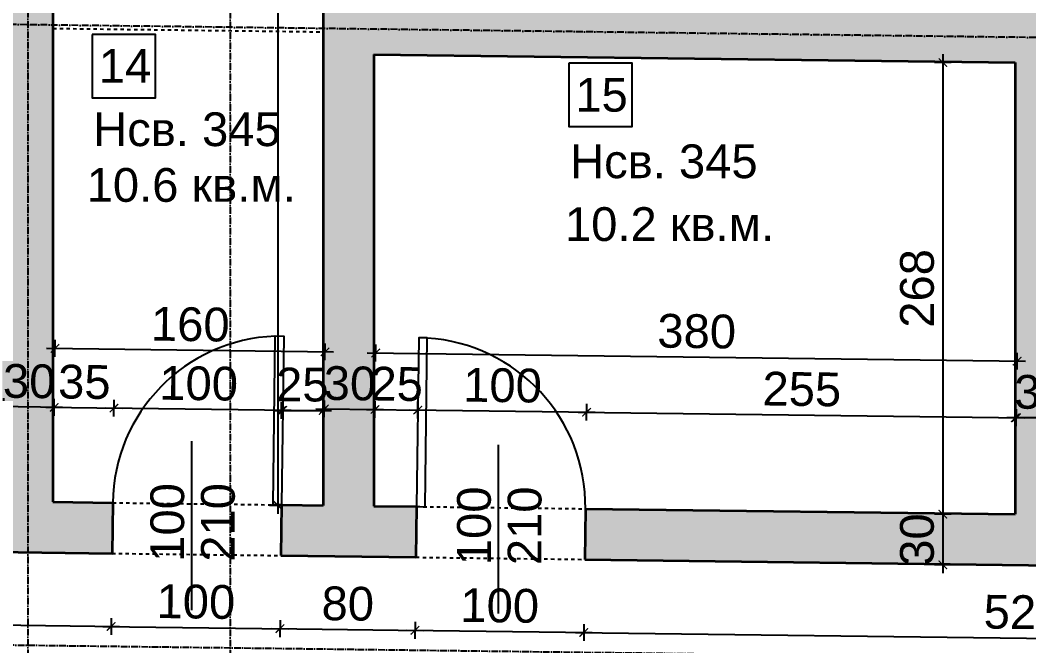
# Model space of a CAD drawing. Header units: inches. Extents: x -72385 to 39588, y -6525 to 66685.
# Drawn here: x -46559 to -45962, y 30069 to 30439 of the extents above; entities that cross this region are included whole.
import ezdxf

# ---------------------------------------------------------------- set-up
doc = ezdxf.new("R2010")
doc.units = ezdxf.units.IN
doc.header["$MEASUREMENT"] = 0
doc.linetypes.add('DashDot', pattern=[0.6, 0.4, -0.1, 0, -0.1])
doc.linetypes.add('Hidden', pattern=[0.4, 0.2, -0.2])
for name, color, linetype, lineweight in [('Врати', 251, 'Continuous', 25), ('Линия на разрез', 252, 'DashDot', 25), ('Надписи Hсв', 252, 'Continuous', 25), ('Надписи врати', 252, 'Continuous', 25), ('Надписи коти вътрешни', 252, 'Continuous', 25), ('Надписи номера на пом.', 252, 'Continuous', 25), ('Надписи площ', 252, 'Continuous', 25), ('Оси', 252, 'DashDot', 25), ('Пунктир', 253, 'Hidden', 25), ('Разрезни линии', 7, 'Continuous', 35), ('Щрих стени', 254, 'Continuous', 25)]:
    doc.layers.add(name, color=color, linetype=linetype, lineweight=lineweight)
doc.styles.add('Arial Regular', font='arial.ttf')
doc.styles.get("Standard").update_dxf_attribs({"font": 'arial.ttf'})
doc.dimstyles.new('Annotative', dxfattribs={"dimscale": 0, "dimtxt": 20, "dimasz": 5, "dimexe": 5, "dimexo": 5, "dimgap": 5, "dimtad": 1, "dimdec": 0, "dimzin": 0, "dimdsep": 46, "dimtxsty": 'Standard', "dimblk": 'ARCHTICK', "dimcen": 5, "dimdle": 5, "dimadec": 0, "dimazin": 0, "dimtfac": 1, "dimtdec": 0, "dimtofl": 0, "dimtmove": 0, "dimatfit": 3, "dimldrblk": 'ARCHTICK', "dimfxl": 5, "dimfxlon": 1, "dimtolj": 1, "dimtzin": 0, "dimarcsym": 1})

# ---------------------------------------------------------------- blocks, each defined once
blk = doc.blocks.new('_ArchTick')
at = {"color": 0, "linetype": 'ByBlock', "const_width": 0.15}
blk.add_lwpolyline([(-0.5, -0.5), (0.5, 0.5)], dxfattribs=at)
blk = doc.blocks.new('*D227')
at = {"layer": 'Defpoints', "color": 0, "ltscale": 50, "transparency": 16777216}
for p in [(-46799.84, 30127.17), (-46504.84, 30123.42), (-46505.39, 30080.13)]:
    blk.add_point(p, dxfattribs=at)
at = {"layer": 'Надписи коти вътрешни', "color": 0, "lineweight": -2, "ltscale": 50, "transparency": 16777216}
for p, q in [((-46800.32, 30088.89), (-46800.45, 30078.89)), ((-46805.39, 30083.95), (-46500.39, 30080.07)), ((-46505.32, 30085.13), (-46505.45, 30075.13))]:
    blk.add_line(p, q, dxfattribs=at)
at = {"layer": 'Надписи коти вътрешни', "color": 0, "lineweight": -2, "ltscale": 50, "transparency": 16777216, "xscale": 5, "yscale": 5, "zscale": 5}
for p, rotation in [((-46800.39, 30083.89), 179.2706286525385), ((-46505.39, 30080.13), 359.2706286525384)]:
    blk.add_blockref('_ArchTick', p, dxfattribs=dict(at, rotation=rotation))
at = {"layer": 'Надписи коти вътрешни', "color": 0, "ltscale": 50, "transparency": 16777216, "insert": (-46652.69, 30097.22), "char_height": 20, "attachment_point": 5, "rotation": 359.27063}
blk.add_mtext('\\A1;295', dxfattribs=at)
blk = doc.blocks.new('*D228')
at = {"layer": 'Defpoints', "color": 0, "ltscale": 50, "transparency": 16777216}
for p in [(-46504.84, 30123.42), (-46404.84, 30122.14), (-46405.39, 30078.86)]:
    blk.add_point(p, dxfattribs=at)
at = {"layer": 'Надписи коти вътрешни', "color": 0, "lineweight": -2, "ltscale": 50, "transparency": 16777216}
for p, q in [((-46510.39, 30080.2), (-46400.39, 30078.8)), ((-46505.32, 30085.13), (-46505.45, 30075.13)), ((-46405.32, 30083.86), (-46405.45, 30073.86))]:
    blk.add_line(p, q, dxfattribs=at)
at = {"layer": 'Надписи коти вътрешни', "color": 0, "lineweight": -2, "ltscale": 50, "transparency": 16777216, "xscale": 5, "yscale": 5, "zscale": 5}
for p, rotation in [((-46505.39, 30080.13), 179.2706286525421), ((-46405.39, 30078.86), 359.2706286525421)]:
    blk.add_blockref('_ArchTick', p, dxfattribs=dict(at, rotation=rotation))
at = {"layer": 'Надписи коти вътрешни', "color": 0, "ltscale": 50, "transparency": 16777216, "insert": (-46455.19, 30094.71), "char_height": 20, "attachment_point": 5, "rotation": 359.27063}
blk.add_mtext('\\A1;100', dxfattribs=at)
blk = doc.blocks.new('*D4004')
at = {"layer": 'Defpoints', "color": 0, "ltscale": 50, "transparency": 16777216}
for p in [(-46404.84, 30122.14), (-46324.84, 30121.12), (-46325.39, 30077.84)]:
    blk.add_point(p, dxfattribs=at)
at = {"layer": 'Надписи коти вътрешни', "color": 0, "lineweight": -2, "ltscale": 50, "transparency": 16777216}
for p, q in [((-46405.32, 30083.86), (-46405.45, 30073.86)), ((-46325.32, 30082.84), (-46325.45, 30072.84)), ((-46410.39, 30078.92), (-46320.39, 30077.78))]:
    blk.add_line(p, q, dxfattribs=at)
at = {"layer": 'Надписи коти вътрешни', "color": 0, "lineweight": -2, "ltscale": 50, "transparency": 16777216, "xscale": 5, "yscale": 5, "zscale": 5}
for p, rotation in [((-46405.39, 30078.86), 179.2706286525358), ((-46325.39, 30077.84), 359.2706286525358)]:
    blk.add_blockref('_ArchTick', p, dxfattribs=dict(at, rotation=rotation))
at = {"layer": 'Надписи коти вътрешни', "color": 0, "ltscale": 50, "transparency": 16777216, "insert": (-46365.19, 30093.56), "char_height": 20, "attachment_point": 5, "rotation": 359.27063}
blk.add_mtext('\\A1;80', dxfattribs=at)
blk = doc.blocks.new('*D229')
at = {"layer": 'Defpoints', "color": 0, "ltscale": 50, "transparency": 16777216}
for p in [(-46324.84, 30121.12), (-46224.84, 30119.85), (-46225.39, 30076.57)]:
    blk.add_point(p, dxfattribs=at)
at = {"layer": 'Надписи коти вътрешни', "color": 0, "lineweight": -2, "ltscale": 50, "transparency": 16777216}
for p, q in [((-46325.32, 30082.84), (-46325.45, 30072.84)), ((-46225.32, 30081.57), (-46225.45, 30071.57)), ((-46330.39, 30077.91), (-46220.39, 30076.51))]:
    blk.add_line(p, q, dxfattribs=at)
at = {"layer": 'Надписи коти вътрешни', "color": 0, "lineweight": -2, "ltscale": 50, "transparency": 16777216, "xscale": 5, "yscale": 5, "zscale": 5}
for p, rotation in [((-46325.39, 30077.84), 179.2706286525399), ((-46225.39, 30076.57), 359.2706286525399)]:
    blk.add_blockref('_ArchTick', p, dxfattribs=dict(at, rotation=rotation))
at = {"layer": 'Надписи коти вътрешни', "color": 0, "ltscale": 50, "transparency": 16777216, "insert": (-46275.19, 30092.42), "char_height": 20, "attachment_point": 5, "rotation": 359.27063}
blk.add_mtext('\\A1;100', dxfattribs=at)
blk = doc.blocks.new('*D3999')
at = {"layer": 'Defpoints', "color": 0, "ltscale": 50, "transparency": 16777216}
for p in [(-46224.84, 30119.85), (-45704.84, 30113.23), (-45705.39, 30069.95)]:
    blk.add_point(p, dxfattribs=at)
at = {"layer": 'Надписи коти вътрешни', "color": 0, "lineweight": -2, "ltscale": 50, "transparency": 16777216}
for p, q in [((-46225.32, 30081.57), (-46225.45, 30071.57)), ((-46230.39, 30076.63), (-45700.39, 30069.89)), ((-45705.32, 30074.95), (-45705.45, 30064.95))]:
    blk.add_line(p, q, dxfattribs=at)
at = {"layer": 'Надписи коти вътрешни', "color": 0, "lineweight": -2, "ltscale": 50, "transparency": 16777216, "xscale": 5, "yscale": 5, "zscale": 5}
for p, rotation in [((-46225.39, 30076.57), 179.2706286525394), ((-45705.39, 30069.95), 359.2706286525394)]:
    blk.add_blockref('_ArchTick', p, dxfattribs=dict(at, rotation=rotation))
at = {"layer": 'Надписи коти вътрешни', "color": 0, "ltscale": 50, "transparency": 16777216, "insert": (-45965.19, 30088.47), "char_height": 20, "attachment_point": 5, "rotation": 359.27063}
blk.add_mtext('\\A1;520', dxfattribs=at)
blk = doc.blocks.new('*D263')
at = {"layer": 'Defpoints', "color": 0, "ltscale": 50, "transparency": 16777216}
for p in [(-46503.74, 30209.45), (-46539.84, 30153.86), (-46504.46, 30153.41)]:
    blk.add_point(p, dxfattribs=at)
at = {"layer": 'Надписи коти вътрешни', "color": 0, "lineweight": -2, "ltscale": 50, "transparency": 16777216}
for p, q in [((-46539.19, 30204.9), (-46539.06, 30214.9)), ((-46503.81, 30204.45), (-46503.68, 30214.45)), ((-46544.12, 30209.96), (-46498.74, 30209.39))]:
    blk.add_line(p, q, dxfattribs=at)
at = {"layer": 'Надписи коти вътрешни', "color": 0, "lineweight": -2, "ltscale": 50, "transparency": 16777216, "xscale": 5, "yscale": 5, "zscale": 5}
for p, rotation in [((-46539.12, 30209.9), 179.2706286525347), ((-46503.74, 30209.45), 359.2706286525347)]:
    blk.add_blockref('_ArchTick', p, dxfattribs=dict(at, rotation=rotation))
at = {"layer": 'Надписи коти вътрешни', "color": 0, "ltscale": 50, "transparency": 16777216, "insert": (-46521.24, 30224.89), "char_height": 20, "attachment_point": 5, "rotation": 359.27063}
blk.add_mtext('\\A1;35', dxfattribs=at)
blk = doc.blocks.new('*D4005')
at = {"layer": 'Defpoints', "color": 0, "ltscale": 50, "transparency": 16777216}
for p in [(-46379.84, 30208.06), (-46404.46, 30152.14), (-46379.84, 30152.14)]:
    blk.add_point(p, dxfattribs=at)
at = {"layer": 'Надписи коти вътрешни', "color": 0, "lineweight": -2, "ltscale": 50, "transparency": 16777216}
for p, q in [((-46404.46, 30203.06), (-46404.46, 30213.06)), ((-46379.84, 30203.06), (-46379.84, 30213.06)), ((-46409.46, 30208.06), (-46374.84, 30208.06))]:
    blk.add_line(p, q, dxfattribs=at)
at = {"layer": 'Надписи коти вътрешни', "color": 0, "lineweight": -2, "ltscale": 50, "transparency": 16777216, "xscale": 5, "yscale": 5, "zscale": 5, "rotation": 180}
blk.add_blockref('_ArchTick', (-46404.46, 30208.06), dxfattribs=at)
at = {"layer": 'Надписи коти вътрешни', "color": 0, "lineweight": -2, "ltscale": 50, "transparency": 16777216, "xscale": 5, "yscale": 5, "zscale": 5}
blk.add_blockref('_ArchTick', (-46379.84, 30208.06), dxfattribs=at)
at = {"layer": 'Надписи коти вътрешни', "color": 0, "ltscale": 50, "transparency": 16777216, "insert": (-46392.15, 30223.27), "char_height": 20, "attachment_point": 5}
blk.add_mtext('\\A1;25', dxfattribs=at)
blk = doc.blocks.new('*D4006')
at = {"layer": 'Defpoints', "color": 0, "ltscale": 50, "transparency": 16777216}
for p in [(-46503.73, 30209.45), (-46504.45, 30153.41), (-46404.46, 30152.14)]:
    blk.add_point(p, dxfattribs=at)
at = {"layer": 'Надписи коти вътрешни', "color": 0, "lineweight": -2, "ltscale": 50, "transparency": 16777216}
for p, q in [((-46503.8, 30204.45), (-46503.67, 30214.45)), ((-46403.81, 30203.18), (-46403.68, 30213.18)), ((-46398.74, 30208.11), (-46508.73, 30209.51))]:
    blk.add_line(p, q, dxfattribs=at)
at = {"layer": 'Надписи коти вътрешни', "color": 0, "lineweight": -2, "ltscale": 50, "transparency": 16777216, "xscale": 5, "yscale": 5, "zscale": 5}
for p, rotation in [((-46503.73, 30209.45), 179.2706286525424), ((-46403.74, 30208.18), 359.2706286525424)]:
    blk.add_blockref('_ArchTick', p, dxfattribs=dict(at, rotation=rotation))
at = {"layer": 'Надписи коти вътрешни', "color": 0, "ltscale": 50, "transparency": 16777216, "insert": (-46453.54, 30224.02), "char_height": 20, "attachment_point": 5, "rotation": 359.27063}
blk.add_mtext('\\A1;100', dxfattribs=at)
blk = doc.blocks.new('*D4002')
at = {"layer": 'Defpoints', "color": 0, "ltscale": 50, "transparency": 16777216}
for p in [(-46323.73, 30208.31), (-46349.84, 30151.45), (-46324.46, 30151.12)]:
    blk.add_point(p, dxfattribs=at)
at = {"layer": 'Надписи коти вътрешни', "color": 0, "lineweight": -2, "ltscale": 50, "transparency": 16777216}
for p, q in [((-46349.17, 30203.64), (-46349.05, 30213.64)), ((-46323.79, 30203.31), (-46323.66, 30213.31)), ((-46354.11, 30208.7), (-46318.73, 30208.25))]:
    blk.add_line(p, q, dxfattribs=at)
at = {"layer": 'Надписи коти вътрешни', "color": 0, "lineweight": -2, "ltscale": 50, "transparency": 16777216, "xscale": 5, "yscale": 5, "zscale": 5}
for p, rotation in [((-46349.11, 30208.64), 179.270628652538), ((-46323.73, 30208.31), 359.270628652538)]:
    blk.add_blockref('_ArchTick', p, dxfattribs=dict(at, rotation=rotation))
at = {"layer": 'Надписи коти вътрешни', "color": 0, "ltscale": 50, "transparency": 16777216, "insert": (-46336.22, 30223.69), "char_height": 20, "attachment_point": 5, "rotation": 359.27063}
blk.add_mtext('\\A1;25', dxfattribs=at)
blk = doc.blocks.new('*D4003')
at = {"layer": 'Defpoints', "color": 0, "ltscale": 50, "transparency": 16777216}
for p in [(-46223.73, 30207.04), (-46324.46, 30151.12), (-46224.46, 30149.85)]:
    blk.add_point(p, dxfattribs=at)
at = {"layer": 'Надписи коти вътрешни', "color": 0, "lineweight": -2, "ltscale": 50, "transparency": 16777216}
for p, q in [((-46323.79, 30203.31), (-46323.66, 30213.31)), ((-46223.79, 30202.04), (-46223.66, 30212.04)), ((-46328.73, 30208.38), (-46218.73, 30206.98))]:
    blk.add_line(p, q, dxfattribs=at)
at = {"layer": 'Надписи коти вътрешни', "color": 0, "lineweight": -2, "ltscale": 50, "transparency": 16777216, "xscale": 5, "yscale": 5, "zscale": 5}
for p, rotation in [((-46323.73, 30208.31), 179.270628652544), ((-46223.73, 30207.04), 359.270628652544)]:
    blk.add_blockref('_ArchTick', p, dxfattribs=dict(at, rotation=rotation))
at = {"layer": 'Надписи коти вътрешни', "color": 0, "ltscale": 50, "transparency": 16777216, "insert": (-46273.53, 30222.89), "char_height": 20, "attachment_point": 5, "rotation": 359.27063}
blk.add_mtext('\\A1;100', dxfattribs=at)
blk = doc.blocks.new('*D264')
at = {"layer": 'Defpoints', "color": 0, "ltscale": 50, "transparency": 16777216}
for p in [(-45969.11, 30203.8), (-46224.46, 30149.85), (-45969.84, 30146.61)]:
    blk.add_point(p, dxfattribs=at)
at = {"layer": 'Надписи коти вътрешни', "color": 0, "lineweight": -2, "ltscale": 50, "transparency": 16777216}
for p, q in [((-46223.79, 30202.04), (-46223.66, 30212.04)), ((-46228.73, 30207.1), (-45964.11, 30203.74)), ((-45969.17, 30198.8), (-45969.05, 30208.8))]:
    blk.add_line(p, q, dxfattribs=at)
at = {"layer": 'Надписи коти вътрешни', "color": 0, "lineweight": -2, "ltscale": 50, "transparency": 16777216, "xscale": 5, "yscale": 5, "zscale": 5}
for p, rotation in [((-46223.73, 30207.04), 179.2706286525398), ((-45969.11, 30203.8), 359.2706286525398)]:
    blk.add_blockref('_ArchTick', p, dxfattribs=dict(at, rotation=rotation))
at = {"layer": 'Надписи коти вътрешни', "color": 0, "ltscale": 50, "transparency": 16777216, "insert": (-46096.22, 30220.63), "char_height": 20, "attachment_point": 5, "rotation": 359.27063}
blk.add_mtext('\\A1;255', dxfattribs=at)
blk = doc.blocks.new('*D4302')
at = {"layer": 'Defpoints', "color": 0, "ltscale": 50, "transparency": 16777216}
for p in [(-45969.84, 30414.13), (-46012.68, 30146.61), (-45969.84, 30146.61)]:
    blk.add_point(p, dxfattribs=at)
at = {"layer": 'Надписи коти вътрешни', "color": 0, "lineweight": -2, "ltscale": 50, "transparency": 16777216}
for p, q in [((-46007.68, 30414.13), (-46017.68, 30414.13)), ((-46012.68, 30419.13), (-46012.68, 30141.61)), ((-46007.68, 30146.61), (-46017.68, 30146.61))]:
    blk.add_line(p, q, dxfattribs=at)
at = {"layer": 'Надписи коти вътрешни', "color": 0, "lineweight": -2, "ltscale": 50, "transparency": 16777216, "xscale": 5, "yscale": 5, "zscale": 5}
for p, rotation in [((-46012.68, 30414.13), 90), ((-46012.68, 30146.61), 270)]:
    blk.add_blockref('_ArchTick', p, dxfattribs=dict(at, rotation=rotation))
at = {"layer": 'Надписи коти вътрешни', "color": 0, "ltscale": 50, "transparency": 16777216, "insert": (-46027.89, 30280.37), "char_height": 20, "attachment_point": 5, "rotation": 90}
blk.add_mtext('\\A1;268', dxfattribs=at)
blk = doc.blocks.new('*D4303')
at = {"layer": 'Defpoints', "color": 0, "ltscale": 50, "transparency": 16777216}
for p in [(-46379.84, 30814.38), (-46406.63, 30151.83), (-46379.84, 30151.83)]:
    blk.add_point(p, dxfattribs=at)
at = {"layer": 'Надписи коти вътрешни', "color": 0, "lineweight": -2, "ltscale": 50, "transparency": 16777216}
for p, q in [((-46401.63, 30814.38), (-46411.63, 30814.38)), ((-46406.63, 30819.38), (-46406.63, 30146.83)), ((-46401.63, 30151.83), (-46411.63, 30151.83))]:
    blk.add_line(p, q, dxfattribs=at)
at = {"layer": 'Надписи коти вътрешни', "color": 0, "lineweight": -2, "ltscale": 50, "transparency": 16777216, "xscale": 5, "yscale": 5, "zscale": 5}
for p, rotation in [((-46406.63, 30814.38), 90), ((-46406.63, 30151.83), 270)]:
    blk.add_blockref('_ArchTick', p, dxfattribs=dict(at, rotation=rotation))
at = {"layer": 'Надписи коти вътрешни', "color": 0, "ltscale": 50, "transparency": 16777216, "insert": (-46421.85, 30483.1), "char_height": 20, "attachment_point": 5, "rotation": 90}
blk.add_mtext('\\A1;663', dxfattribs=at)
blk = doc.blocks.new('*D4336')
at = {"layer": 'Defpoints', "color": 0, "ltscale": 50, "transparency": 16777216}
for p in [(-45968.68, 30237.27), (-46349.84, 30151.45), (-45969.84, 30146.61)]:
    blk.add_point(p, dxfattribs=at)
at = {"layer": 'Надписи коти вътрешни', "color": 0, "lineweight": -2, "ltscale": 50, "transparency": 16777216}
for p, q in [((-46348.75, 30237.11), (-46348.62, 30247.11)), ((-46353.68, 30242.17), (-45963.68, 30237.21)), ((-45968.75, 30232.27), (-45968.62, 30242.27))]:
    blk.add_line(p, q, dxfattribs=at)
at = {"layer": 'Надписи коти вътрешни', "color": 0, "lineweight": -2, "ltscale": 50, "transparency": 16777216, "xscale": 5, "yscale": 5, "zscale": 5}
for p, rotation in [((-46348.68, 30242.11), 179.2706286525385), ((-45968.68, 30237.27), 359.2706286525386)]:
    blk.add_blockref('_ArchTick', p, dxfattribs=dict(at, rotation=rotation))
at = {"layer": 'Надписи коти вътрешни', "color": 0, "ltscale": 50, "transparency": 16777216, "insert": (-46158.49, 30254.91), "char_height": 20, "attachment_point": 5, "rotation": 359.27063}
blk.add_mtext('\\A1;380', dxfattribs=at)
blk = doc.blocks.new('*D283')
at = {"layer": 'Defpoints', "color": 0, "ltscale": 50, "transparency": 16777216}
for p in [(-46378.68, 30242.8), (-46539.84, 30153.86), (-46379.84, 30151.83)]:
    blk.add_point(p, dxfattribs=at)
at = {"layer": 'Надписи коти вътрешни', "color": 0, "lineweight": -2, "ltscale": 50, "transparency": 16777216}
for p, q in [((-46538.74, 30239.84), (-46538.62, 30249.84)), ((-46378.74, 30237.8), (-46378.62, 30247.8)), ((-46543.68, 30244.9), (-46373.68, 30242.74))]:
    blk.add_line(p, q, dxfattribs=at)
at = {"layer": 'Надписи коти вътрешни', "color": 0, "lineweight": -2, "ltscale": 50, "transparency": 16777216, "xscale": 5, "yscale": 5, "zscale": 5}
for p, rotation in [((-46538.68, 30244.84), 179.2706286525397), ((-46378.68, 30242.8), 359.2706286525397)]:
    blk.add_blockref('_ArchTick', p, dxfattribs=dict(at, rotation=rotation))
at = {"layer": 'Надписи коти вътрешни', "color": 0, "ltscale": 50, "transparency": 16777216, "insert": (-46458.49, 30259.03), "char_height": 20, "attachment_point": 5, "rotation": 359.27063}
blk.add_mtext('\\A1;160', dxfattribs=at)
blk = doc.blocks.new('*D7174')
at = {"layer": 'Defpoints', "color": 0, "ltscale": 10, "transparency": 16777216}
for p in [(-46569.12, 30210.28), (-46569.84, 30154.25), (-46539.84, 30153.86)]:
    blk.add_point(p, dxfattribs=at)
at = {"layer": 'Надписи коти вътрешни', "color": 0, "lineweight": -2, "ltscale": 10, "transparency": 16777216}
for p, q in [((-46569.19, 30205.28), (-46569.06, 30215.28)), ((-46539.19, 30204.9), (-46539.06, 30214.9)), ((-46534.12, 30209.84), (-46574.12, 30210.35))]:
    blk.add_line(p, q, dxfattribs=at)
at = {"layer": 'Надписи коти вътрешни', "color": 0, "lineweight": -2, "ltscale": 10, "transparency": 16777216, "xscale": 5, "yscale": 5, "zscale": 5}
for p, rotation in [((-46569.12, 30210.28), 179.2706286525532), ((-46539.12, 30209.9), 359.2706286525532)]:
    blk.add_blockref('_ArchTick', p, dxfattribs=dict(at, rotation=rotation))
at = {"layer": 'Надписи коти вътрешни', "color": 0, "ltscale": 10, "transparency": 16777216, "insert": (-46553.93, 30225.31), "char_height": 20, "attachment_point": 5, "rotation": 359.27063}
blk.add_mtext('\\A1;30', dxfattribs=at)
blk = doc.blocks.new('*D7177')
at = {"layer": 'Defpoints', "color": 0, "ltscale": 10, "transparency": 16777216}
for p in [(-46349.11, 30208.64), (-46379.84, 30151.83), (-46349.84, 30151.45)]:
    blk.add_point(p, dxfattribs=at)
at = {"layer": 'Надписи коти вътрешни', "color": 0, "lineweight": -2, "ltscale": 10, "transparency": 16777216}
for p, q in [((-46379.17, 30204.02), (-46379.05, 30214.02)), ((-46349.17, 30203.64), (-46349.05, 30213.64)), ((-46384.11, 30209.08), (-46344.11, 30208.57))]:
    blk.add_line(p, q, dxfattribs=at)
at = {"layer": 'Надписи коти вътрешни', "color": 0, "lineweight": -2, "ltscale": 10, "transparency": 16777216, "xscale": 5, "yscale": 5, "zscale": 5}
for p, rotation in [((-46379.11, 30209.02), 179.2706286525534), ((-46349.11, 30208.64), 359.2706286525534)]:
    blk.add_blockref('_ArchTick', p, dxfattribs=dict(at, rotation=rotation))
at = {"layer": 'Надписи коти вътрешни', "color": 0, "ltscale": 10, "transparency": 16777216, "insert": (-46363.92, 30224.04), "char_height": 20, "attachment_point": 5, "rotation": 359.27063}
blk.add_mtext('\\A1;30', dxfattribs=at)
blk = doc.blocks.new('*D7179')
at = {"layer": 'Defpoints', "color": 0, "ltscale": 10, "transparency": 16777216}
for p in [(-45969.84, 30203.74), (-45969.84, 30146.23), (-45939.84, 30146.23)]:
    blk.add_point(p, dxfattribs=at)
at = {"layer": 'Надписи коти вътрешни', "color": 0, "lineweight": -2, "ltscale": 10, "transparency": 16777216}
for p, q in [((-45969.84, 30198.74), (-45969.84, 30208.74)), ((-45939.84, 30198.74), (-45939.84, 30208.74)), ((-45934.84, 30203.74), (-45974.84, 30203.74))]:
    blk.add_line(p, q, dxfattribs=at)
at = {"layer": 'Надписи коти вътрешни', "color": 0, "lineweight": -2, "ltscale": 10, "transparency": 16777216, "xscale": 5, "yscale": 5, "zscale": 5}
for p, rotation in [((-45969.84, 30203.74), 180.000000000007), ((-45939.84, 30203.74), 6.95443702625198e-12)]:
    blk.add_blockref('_ArchTick', p, dxfattribs=dict(at, rotation=rotation))
at = {"layer": 'Надписи коти вътрешни', "color": 0, "ltscale": 10, "transparency": 16777216, "insert": (-45954.84, 30218.95), "char_height": 20, "attachment_point": 5}
blk.add_mtext('\\A1;30', dxfattribs=at)
blk = doc.blocks.new('*D7187')
at = {"layer": 'Defpoints', "color": 0, "ltscale": 10, "transparency": 16777216}
for p in [(-45969.84, 30146.61), (-46012.68, 30116.61), (-45969.84, 30116.61)]:
    blk.add_point(p, dxfattribs=at)
at = {"layer": 'Надписи коти вътрешни', "color": 0, "lineweight": -2, "ltscale": 10, "transparency": 16777216}
for p, q in [((-46012.68, 30151.61), (-46012.68, 30111.61)), ((-46007.68, 30146.61), (-46017.68, 30146.61)), ((-46007.68, 30116.61), (-46017.68, 30116.61))]:
    blk.add_line(p, q, dxfattribs=at)
at = {"layer": 'Надписи коти вътрешни', "color": 0, "lineweight": -2, "ltscale": 10, "transparency": 16777216, "xscale": 5, "yscale": 5, "zscale": 5}
for p, rotation in [((-46012.68, 30146.61), 90), ((-46012.68, 30116.61), 270)]:
    blk.add_blockref('_ArchTick', p, dxfattribs=dict(at, rotation=rotation))
at = {"layer": 'Надписи коти вътрешни', "color": 0, "ltscale": 10, "transparency": 16777216, "insert": (-46027.9, 30131.61), "char_height": 20, "attachment_point": 5, "rotation": 90}
blk.add_mtext('\\A1;30', dxfattribs=at)

msp = doc.modelspace()

# ---------------------------------------------------------------- hatches: boundary and pattern name
at = {"layer": 'Щрих стени', "ltscale": 10}
h = msp.add_hatch(color=256, dxfattribs=at)
h.dxf.hatch_style = 1
h.paths.add_polyline_path([(-48629.84, 29910.45), (-48741.97, 29911.88), (-48742.35, 29881.88), (-48630.22, 29880.45)])
h.paths.add_polyline_path([(-48351.96, 29906.91), (-48469.84, 29908.41), (-48470.22, 29878.41), (-48417.34, 29877.74), (-48417.34, 29812.74), (-48399.84, 29812.51), (-48399.84, 29307.47), (-48402.34, 29307.51), (-48402.34, 29277.5), (-48434.84, 29277.92), (-48435.28, 29242.92), (-48335.28, 29241.65), (-48334.84, 29276.64), (-48367.34, 29277.06), (-48367.34, 29307.06), (-48369.84, 29307.09), (-48369.84, 29812.13), (-48352.34, 29811.91), (-48352.34, 29876.91)])
h.paths.add_polyline_path([(-48634.84, 29280.46), (-48734.84, 29281.74), (-48735.28, 29246.74), (-48635.28, 29245.47)])
h.paths.add_polyline_path([(-48034.84, 29272.82), (-48134.84, 29274.1), (-48135.28, 29239.1), (-48035.28, 29237.83)])
h.paths.add_polyline_path([(-47734.84, 29269.01), (-47767.34, 29269.42), (-47767.34, 29299.42), (-47769.84, 29299.45), (-47769.84, 29804.49), (-47752.34, 29804.27), (-47752.34, 29869.28), (-47751.96, 29899.27), (-47869.84, 29900.77), (-47870.22, 29870.78), (-47817.34, 29870.1), (-47817.34, 29805.1), (-47799.84, 29804.88), (-47799.84, 29299.84), (-47802.34, 29299.87), (-47802.34, 29269.86), (-47834.84, 29270.28), (-47835.28, 29235.28), (-47735.28, 29234.01)])
h.paths.add_polyline_path([(-48029.84, 29902.81), (-48141.97, 29904.24), (-48142.35, 29874.24), (-48030.22, 29872.81)])
h.paths.add_polyline_path([(-47409.84, 29894.92), (-47541.97, 29896.6), (-47542.35, 29866.6), (-47410.22, 29864.92)])
h.paths.add_polyline_path([(-47434.84, 29265.19), (-47534.84, 29266.46), (-47535.28, 29231.46), (-47435.28, 29230.19)])
h.paths.add_polyline_path([(-47104.84, 29260.99), (-47137.34, 29261.4), (-47137.34, 29291.4), (-47139.84, 29291.43), (-47139.84, 29831.48), (-46970.22, 29829.32), (-46969.84, 29859.31), (-47139.84, 29861.48), (-47139.84, 29877.29), (-47149.84, 29877.29), (-47149.84, 29861.61), (-47169.84, 29861.86), (-47169.84, 29891.86), (-47249.84, 29892.88), (-47250.22, 29862.88), (-47202.34, 29862.27), (-47202.34, 29832.27), (-47169.84, 29831.86), (-47169.84, 29291.82), (-47202.34, 29292.23), (-47202.34, 29262.23), (-47234.84, 29262.64), (-47235.28, 29227.64), (-47105.28, 29225.99)])
h.paths.add_polyline_path([(-46299.84, 29850.78), (-46869.84, 29858.04), (-46870.22, 29828.04), (-46599.84, 29824.6), (-46599.84, 29789.6), (-46569.84, 29789.22), (-46569.84, 29284.18), (-46572.34, 29284.21), (-46572.34, 29254.21), (-46604.84, 29254.62), (-46605.28, 29219.62), (-45905.28, 29210.71), (-45904.84, 29245.71), (-45937.34, 29246.12), (-45937.34, 29276.12), (-45939.84, 29276.16), (-45939.84, 29813.7), (-45864.84, 29812.74), (-45864.84, 29815.24), (-45715.22, 29813.34), (-45714.84, 29843.34), (-46199.84, 29849.51), (-46200.22, 29819.51), (-46024.84, 29817.28), (-46024.84, 29814.78), (-45969.84, 29814.08), (-45969.84, 29276.54), (-45972.34, 29276.57), (-45972.34, 29246.57), (-46537.34, 29253.76), (-46537.34, 29283.76), (-46539.84, 29283.79), (-46539.84, 29823.84), (-46300.22, 29820.79)])
h.paths.add_polyline_path([(-46804.84, 29257.17), (-46837.34, 29257.58), (-46837.34, 29277.58), (-46872.34, 29278.03), (-46872.34, 29258.03), (-46904.84, 29258.44), (-46905.28, 29223.44), (-46805.28, 29222.17)])
h.paths.add_polyline_path([(-45604.84, 29241.89), (-45637.34, 29242.3), (-45637.34, 29262.3), (-45672.34, 29262.75), (-45672.34, 29242.75), (-45704.84, 29243.16), (-45705.28, 29208.17), (-45605.28, 29206.89)])
h.paths.add_polyline_path([(-45304.84, 29238.07), (-45337.34, 29238.48), (-45337.34, 29268.49), (-45339.84, 29268.52), (-45339.84, 29458.53), (-45369.84, 29458.53), (-45369.84, 29268.9), (-45372.34, 29268.93), (-45372.34, 29238.93), (-45404.84, 29239.34), (-45405.28, 29204.35), (-45305.28, 29203.07)])
h.paths.add_polyline_path([(-45319.84, 29838.31), (-45339.84, 29838.56), (-45339.84, 29893.95), (-45369.84, 29893.95), (-45369.84, 29838.94), (-45614.84, 29842.06), (-45615.22, 29812.07), (-45369.84, 29808.94), (-45369.84, 29558.54), (-45339.84, 29558.54), (-45339.84, 29808.56), (-45319.84, 29808.31)])
h.paths.add_polyline_path([(-45339.84, 30164.51), (-45369.84, 30164.51), (-45369.84, 30138.97), (-45604.46, 30141.96), (-45604.84, 30111.96), (-45369.84, 30108.97), (-45369.84, 30053.96), (-45339.84, 30053.96)])
h.paths.add_polyline_path([(-45704.46, 30143.23), (-45939.84, 30146.23), (-45939.84, 30416.25), (-45914.84, 30415.93), (-45914.84, 30490.94), (-45939.84, 30491.25), (-45939.84, 30631.27), (-45899.84, 30630.76), (-45899.84, 30840.77), (-45939.84, 30841.28), (-45939.84, 30981.29), (-45937.34, 30981.26), (-45937.34, 31011.27), (-45924.84, 31011.11), (-45924.39, 31046.1), (-45937.34, 31046.27), (-45937.34, 31066.27), (-45972.34, 31066.72), (-45972.34, 31046.71), (-46129.84, 31048.72), (-46129.84, 31068.72), (-46159.84, 31069.1), (-46159.84, 31049.1), (-46349.84, 31051.52), (-46349.84, 31071.52), (-46379.84, 31071.9), (-46379.84, 31051.9), (-46537.34, 31053.91), (-46537.34, 31073.91), (-46572.34, 31074.35), (-46572.34, 31054.35), (-46604.39, 31054.76), (-46604.84, 31019.76), (-46572.34, 31019.35), (-46572.34, 31004.35), (-45969.84, 30996.68), (-45969.84, 30444.13), (-46129.84, 30446.17), (-46129.84, 30841.2), (-46619.46, 30847.43), (-46619.84, 30817.44), (-46569.84, 30816.8), (-46569.84, 30526.78), (-46579.84, 30526.9), (-46579.84, 30486.9), (-46604.84, 30487.22), (-46604.84, 30467.22), (-46839.84, 30470.21), (-46839.84, 30820.24), (-46779.84, 30819.47), (-46779.46, 30849.47), (-46869.84, 30850.62), (-46869.84, 30470.59), (-46954.84, 30471.67), (-46954.84, 30309.16), (-46924.84, 30309.16), (-46924.84, 30441.29), (-46569.84, 30436.77), (-46569.84, 30154.25), (-46799.46, 30157.17), (-46799.84, 30127.17), (-46504.84, 30123.42), (-46504.46, 30153.41), (-46539.84, 30153.86), (-46539.84, 30816.42), (-46379.84, 30814.38), (-46379.84, 30151.83), (-46404.46, 30152.14), (-46404.84, 30122.14), (-46324.84, 30121.12), (-46324.46, 30151.12), (-46349.84, 30151.45), (-46349.84, 30418.97), (-45969.84, 30414.13), (-45969.84, 30146.61), (-46224.46, 30149.85), (-46224.84, 30119.85), (-45704.84, 30113.23)])
h.paths.add_polyline_path([(-46159.84, 30446.55), (-46349.84, 30448.97), (-46349.84, 30814), (-46159.84, 30811.58)], flags=16)

# ---------------------------------------------------------------- linework, layer by layer
at = {"layer": 'Врати', "ltscale": 50}
for points in [[(-46404.46, 30152.14), (-46409.46, 30152.2), (-46408.18, 30252.2), (-46403.18, 30252.13)], [(-46324.46, 30151.12), (-46319.46, 30151.06), (-46318.18, 30251.05), (-46323.18, 30251.11)]]:
    msp.add_lwpolyline(points, close=True, dxfattribs=at)
for centre, start, end in [((-46404.46, 30152.14), 92.13661, 179.27063), ((-46324.46, 30151.12), 359.27063, 86.40464)]:
    msp.add_arc(centre, 100, start, end, dxfattribs=at)
at = {"layer": 'Линия на разрез', "ltscale": 10}
msp.add_line((-46434.8, 31231.25), (-46434.8, 29070.73), dxfattribs=at)
msp.add_lwpolyline([(-52477.21, 30144.44), (-41314.83, 30002.34), (-41314.83, 29502.3), (-40057.72, 29486.3), (-40057.09, 29536.29)], dxfattribs=at)
at = {"layer": 'Надписи врати', "ltscale": 50}
for p, q in [((-46457.63, 30089.79), (-46457.63, 30189.79)), ((-46275.94, 30087.78), (-46275.94, 30187.78))]:
    msp.add_line(p, q, dxfattribs=at)
at = {"layer": 'Надписи номера на пом.', "ltscale": 50}
for points in [[(-46516.58, 30430.84), (-46516.58, 30393.34), (-46479.08, 30393.34), (-46479.08, 30430.84)], [(-46234.26, 30413.74), (-46234.26, 30376.24), (-46196.76, 30376.24), (-46196.76, 30413.74)]]:
    msp.add_lwpolyline(points, close=True, dxfattribs=at)
at = {"layer": 'Оси', "ltscale": 10}
for p, q in [((-46554.84, 31536.67), (-46554.84, 28736.44)), ((-39839.84, 30351.09), (-52799.84, 30516.08))]:
    msp.add_line(p, q, dxfattribs=at)
at = {"layer": 'Пунктир', "ltscale": 10}
for p, q in [((-46539.84, 30434.39), (-46379.84, 30432.35)), ((-46504.46, 30153.41), (-46404.46, 30152.14)), ((-46324.46, 30151.12), (-46224.46, 30149.85)), ((-46504.84, 30123.42), (-46404.84, 30122.14)), ((-46324.84, 30121.12), (-46224.84, 30119.85))]:
    msp.add_line(p, q, dxfattribs=at)
at = {"layer": 'Разрезни линии', "ltscale": 50}
for p, q in [((-46539.84, 30816.42), (-46539.84, 30153.86)), ((-46379.84, 30814.38), (-46379.84, 30151.83)), ((-46349.84, 30418.97), (-45969.84, 30414.13)), ((-46349.84, 30418.97), (-46349.84, 30151.45)), ((-45969.84, 30414.13), (-45969.84, 30146.61)), ((-46539.84, 30153.86), (-46504.46, 30153.41)), ((-46504.46, 30153.41), (-46504.84, 30123.42)), ((-46404.46, 30152.14), (-46404.84, 30122.14)), ((-46404.46, 30152.14), (-46379.84, 30151.83)), ((-46349.84, 30151.45), (-46324.46, 30151.12)), ((-46324.46, 30151.12), (-46324.84, 30121.12)), ((-46224.46, 30149.85), (-46224.84, 30119.85)), ((-46224.46, 30149.85), (-45969.84, 30146.61)), ((-46799.84, 30127.17), (-46504.84, 30123.42)), ((-46404.84, 30122.14), (-46324.84, 30121.12)), ((-46224.84, 30119.85), (-45704.84, 30113.23))]:
    msp.add_line(p, q, dxfattribs=at)

# ---------------------------------------------------------------- texts
at = {"layer": 'Надписи Hсв', "ltscale": 100, "char_height": 20, "width": 180.4891, "attachment_point": 1, "style": 'Arial Regular'}
for insert in [(-46516.04, 30384.66), (-46233.53, 30365.67)]:
    msp.add_mtext('Hсв. 345', dxfattribs=dict(at, insert=insert))
at = {"layer": 'Надписи врати', "ltscale": 100, "char_height": 20, "width": 180.4891, "attachment_point": 1, "rotation": 90, "style": 'Arial Regular'}
for s, insert in [('100', (-46482.14, 30118.45)), ('210', (-46452.14, 30118.45)), ('100', (-46300.46, 30116.44)), ('210', (-46270.46, 30116.44))]:
    msp.add_mtext(s, dxfattribs=dict(at, insert=insert))
at = {"layer": 'Надписи номера на пом.', "ltscale": 100, "char_height": 20, "width": 180.4891, "attachment_point": 1, "style": 'Arial Regular'}
for s, insert in [('\\pxqc;14', (-46587.43, 30422.15)), ('\\pxqc;15', (-46305.11, 30405.06))]:
    msp.add_mtext(s, dxfattribs=dict(at, insert=insert))
at = {"layer": 'Надписи площ', "ltscale": 100, "char_height": 20, "width": 180.4891, "attachment_point": 1, "style": 'Arial Regular'}
for s, insert in [('10.6 кв.м.', (-46519.91, 30351.66)), ('10.2 кв.м.', (-46236.56, 30328.47))]:
    msp.add_mtext(s, dxfattribs=dict(at, insert=insert))

# ---------------------------------------------------------------- dimensions: what is measured, and where the dimension line sits
at = {"layer": 'Надписи коти вътрешни', "ltscale": 50}
for base, p1, p2, picture, middle in [((-46406.63, 30151.83), (-46379.84, 30814.38), (-46379.84, 30151.83), '*D4303', (-46421.85, 30483.1)), ((-46012.68, 30146.61), (-45969.84, 30414.13), (-45969.84, 30146.61), '*D4302', (-46027.89, 30280.37))]:
    dim = msp.add_linear_dim(base=base, p1=p1, p2=p2, angle=90, dimstyle='Annotative', override={"dimscale": 0, "dimtix": 0, "dimtofl": 0, "dimtmove": 0, "dimatfit": 3}, dxfattribs=at)
    dim.commit()
    dim.dimension.update_dxf_attribs({"geometry": picture, "text_midpoint": middle})
for p1, p2, distance, picture, middle in [((-46539.84, 30153.86), (-46379.84, 30151.83), 90.98, '*D283', (-46458.49, 30259.03)), ((-46349.84, 30151.45), (-45969.84, 30146.61), 90.67, '*D4336', (-46158.49, 30254.91)), ((-46404.46, 30152.14), (-46504.45, 30153.41), -56.04, '*D4006', (-46453.54, 30224.02)), ((-46324.46, 30151.12), (-46224.46, 30149.85), 57.2, '*D4003', (-46273.53, 30222.89)), ((-46224.46, 30149.85), (-45969.84, 30146.61), 57.2, '*D264', (-46096.22, 30220.63)), ((-46799.84, 30127.17), (-46504.84, 30123.42), -43.29, '*D227', (-46652.69, 30097.22)), ((-46504.84, 30123.42), (-46404.84, 30122.14), -43.29, '*D228', (-46455.19, 30094.71)), ((-46404.84, 30122.14), (-46324.84, 30121.12), -43.29, '*D4004', (-46365.19, 30093.56)), ((-46324.84, 30121.12), (-46224.84, 30119.85), -43.29, '*D229', (-46275.19, 30092.42)), ((-46224.84, 30119.85), (-45704.84, 30113.23), -43.29, '*D3999', (-45965.19, 30088.47))]:
    dim = msp.add_aligned_dim(p1=p1, p2=p2, distance=distance, dimstyle='Annotative', override={"dimscale": 0, "dimtix": 0, "dimtofl": 0, "dimtmove": 0, "dimatfit": 3}, dxfattribs=at)
    dim.commit()
    dim.dimension.update_dxf_attribs({"geometry": picture, "text_midpoint": middle})
at = {"layer": 'Надписи коти вътрешни', "ltscale": 10}
for base, p1, p2, angle, picture, middle in [((-46569.12, 30210.28), (-46539.84, 30153.86), (-46569.84, 30154.25), 179.27063, '*D7174', (-46554.12, 30210.09)), ((-46349.11, 30208.64), (-46379.84, 30151.83), (-46349.84, 30151.45), 359.27063, '*D7177', (-46364.11, 30208.83)), ((-45969.84, 30203.74), (-45939.84, 30146.23), (-45969.84, 30146.23), 180, '*D7179', (-45954.84, 30203.74)), ((-46012.68, 30116.61), (-45969.84, 30146.61), (-45969.84, 30116.61), 270, '*D7187', (-46012.68, 30131.61))]:
    dim = msp.add_linear_dim(base=base, p1=p1, p2=p2, angle=angle, dimstyle='Annotative', override={"dimscale": 0, "dimtix": 0, "dimtofl": 0, "dimtmove": 0, "dimatfit": 3}, dxfattribs=at)
    dim.commit()
    dim.dimension.update_dxf_attribs({"geometry": picture, "text_midpoint": middle, "dimtype": 129})
at = {"layer": 'Надписи коти вътрешни', "ltscale": 50}
for base, p1, p2, picture, middle in [((-46503.74, 30209.45), (-46539.84, 30153.86), (-46504.46, 30153.41), '*D263', (-46521.43, 30209.68)), ((-46323.73, 30208.31), (-46349.84, 30151.45), (-46324.46, 30151.12), '*D4002', (-46336.42, 30208.47))]:
    dim = msp.add_linear_dim(base=base, p1=p1, p2=p2, angle=359.27063, dimstyle='Annotative', override={"dimscale": 0, "dimtix": 0, "dimtofl": 0, "dimtmove": 0, "dimatfit": 3}, dxfattribs=at)
    dim.commit()
    dim.dimension.update_dxf_attribs({"geometry": picture, "text_midpoint": middle, "dimtype": 129})
dim = msp.add_linear_dim(base=(-46379.84, 30208.06), p1=(-46404.46, 30152.14), p2=(-46379.84, 30152.14), dimstyle='Annotative', override={"dimscale": 0, "dimtix": 0, "dimtofl": 0, "dimtmove": 0, "dimatfit": 3}, dxfattribs=at)
dim.commit()
dim.dimension.update_dxf_attribs({"geometry": '*D4005', "text_midpoint": (-46392.15, 30208.06), "dimtype": 128})

doc.saveas('drawing.dxf')
